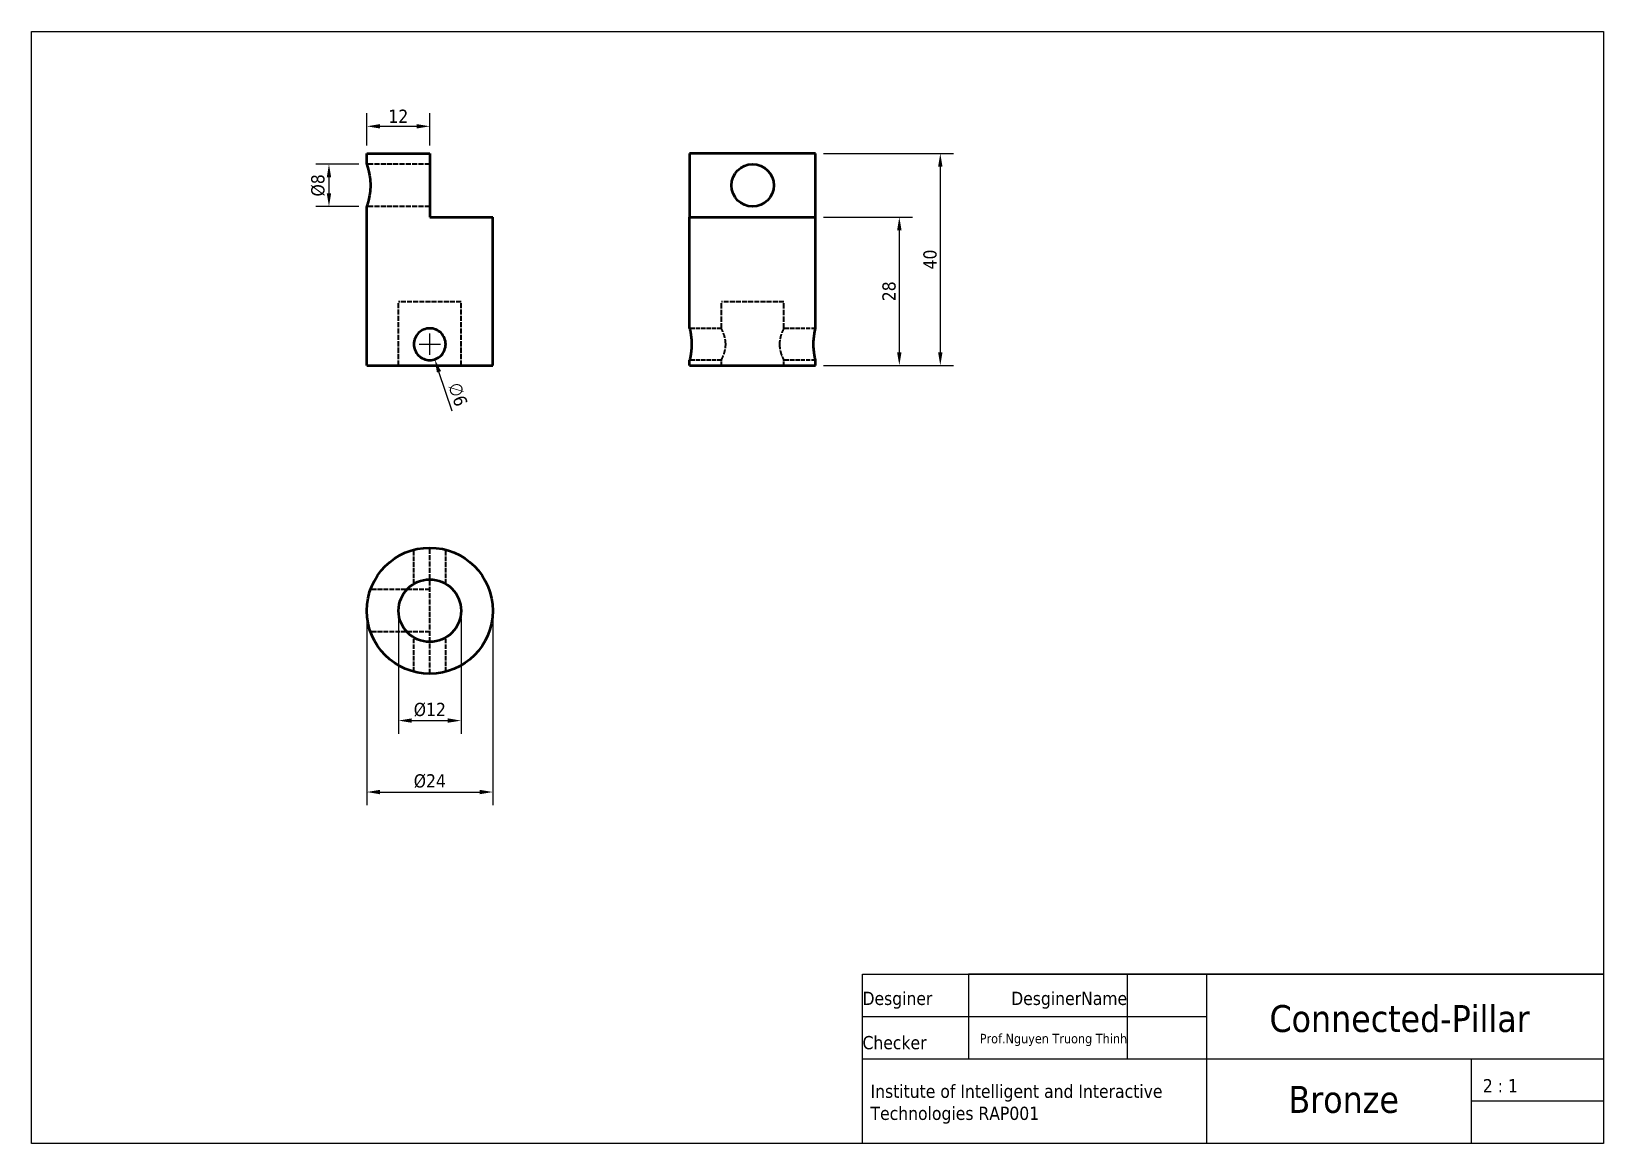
# Model space of a CAD drawing. Header units: millimetres. Extents: x -42 to 255, y -112 to 98.
import ezdxf

# ---------------------------------------------------------------- set-up
doc = ezdxf.new("R2010")
doc.units = ezdxf.units.MM
doc.header["$LTSCALE"] = 5.08
doc.linetypes.add('DASHED', pattern=[0.2067, 0.1654, -0.0413])
doc.layers.add('Hidden (ANSI)', color=7, linetype='DASHED', lineweight=35)
doc.layers.add('Visible (ANSI)', color=7, linetype='Continuous', lineweight=50)
doc.styles.add('Note Text (ISO)', font='tahoma.ttf')
doc.dimstyles.new('General (ISO)', dxfattribs={"dimtxt": 2.5, "dimasz": 2.5, "dimexe": 2.5, "dimexo": 1.5, "dimtad": 1, "dimtoh": 1, "dimdec": 0, "dimzin": 0, "dimdsep": 46, "dimtxsty": 'Note Text (ISO)', "dimcen": 2, "dimclrd": 256, "dimclre": 256, "dimclrt": 256, "dimadec": 0, "dimazin": 0, "dimtfac": 1, "dimtdec": 0, "dimtofl": 0, "dimtmove": 0, "dimatfit": 3, "dimfxl": 25.4, "dimtfillclr": 256, "dimtolj": 1, "dimtzin": 0, "dimlwd": -1, "dimlwe": -1, "dimarcsym": 0})

# ---------------------------------------------------------------- blocks, each defined once
blk = doc.blocks.new('*D7')
at = {"transparency": 16777216}
for p, q in [((108.03, 74.87), (132.59, 74.87)), ((130.09, 72.37), (130.09, 37.37)), ((108.03, 34.87), (132.59, 34.87))]:
    blk.add_line(p, q, dxfattribs=at)
for points in [[(129.67, 72.37), (130.51, 72.37), (130.09, 74.87)], [(129.67, 37.37), (130.51, 37.37), (130.09, 34.87)]]:
    blk.add_solid(points, dxfattribs=at)
at = {"layer": 'Defpoints', "color": 0, "transparency": 16777216}
for p in [(106.53, 74.87), (106.53, 34.87), (130.09, 34.87)]:
    blk.add_point(p, dxfattribs=at)
at = {"transparency": 16777216, "insert": (128.16, 54.87), "char_height": 2.5, "attachment_point": 5, "rotation": 90, "style": 'Note Text (ISO)'}
blk.add_mtext('\\A1;40', dxfattribs=at)
blk = doc.blocks.new('*D8')
at = {"transparency": 16777216}
for p, q in [((21.75, -12.95), (21.75, -48.19)), ((45.55, -12.95), (45.55, -48.19)), ((24.25, -45.69), (43.05, -45.69))]:
    blk.add_line(p, q, dxfattribs=at)
for points in [[(24.25, -45.27), (24.25, -46.11), (21.75, -45.69)], [(43.05, -45.27), (43.05, -46.11), (45.55, -45.69)]]:
    blk.add_solid(points, dxfattribs=at)
at = {"layer": 'Defpoints', "color": 0, "transparency": 16777216}
for p in [(21.75, -11.45), (45.55, -11.45), (45.55, -45.69)]:
    blk.add_point(p, dxfattribs=at)
at = {"transparency": 16777216, "insert": (33.65, -43.64), "char_height": 2.5, "attachment_point": 5, "style": 'Note Text (ISO)'}
blk.add_mtext('\\A1;%%C24', dxfattribs=at)
blk = doc.blocks.new('*D9')
at = {"transparency": 16777216}
for p, q in [((27.75, -12.95), (27.75, -34.7)), ((39.55, -12.95), (39.55, -34.7)), ((30.25, -32.2), (37.05, -32.2))]:
    blk.add_line(p, q, dxfattribs=at)
for points in [[(30.25, -31.78), (30.25, -32.61), (27.75, -32.2)], [(37.05, -31.78), (37.05, -32.61), (39.55, -32.2)]]:
    blk.add_solid(points, dxfattribs=at)
at = {"layer": 'Defpoints', "color": 0, "transparency": 16777216}
for p in [(27.75, -11.45), (39.55, -11.45), (39.55, -32.2)]:
    blk.add_point(p, dxfattribs=at)
at = {"transparency": 16777216, "insert": (33.65, -30.15), "char_height": 2.5, "attachment_point": 5, "style": 'Note Text (ISO)'}
blk.add_mtext('\\A1;%%C12', dxfattribs=at)
blk = doc.blocks.new('*D11')
at = {"transparency": 16777216}
for p, q in [((108.03, 62.87), (124.85, 62.87)), ((122.35, 60.37), (122.35, 37.37)), ((108.03, 34.87), (124.85, 34.87))]:
    blk.add_line(p, q, dxfattribs=at)
for points in [[(121.93, 60.37), (122.77, 60.37), (122.35, 62.87)], [(121.93, 37.37), (122.77, 37.37), (122.35, 34.87)]]:
    blk.add_solid(points, dxfattribs=at)
at = {"layer": 'Defpoints', "color": 0, "transparency": 16777216}
for p in [(106.53, 62.87), (106.53, 34.87), (122.35, 34.87)]:
    blk.add_point(p, dxfattribs=at)
at = {"transparency": 16777216, "insert": (120.42, 48.87), "char_height": 2.5, "attachment_point": 5, "rotation": 90, "style": 'Note Text (ISO)'}
blk.add_mtext('\\A1;28', dxfattribs=at)
blk = doc.blocks.new('*D13')
at = {"transparency": 16777216}
for p, q in [((20.25, 72.87), (12.1, 72.87)), ((14.6, 70.37), (14.6, 67.37)), ((20.25, 64.87), (12.1, 64.87))]:
    blk.add_line(p, q, dxfattribs=at)
for points in [[(14.18, 70.37), (15.02, 70.37), (14.6, 72.87)], [(14.18, 67.37), (15.02, 67.37), (14.6, 64.87)]]:
    blk.add_solid(points, dxfattribs=at)
at = {"layer": 'Defpoints', "color": 0, "transparency": 16777216}
for p in [(21.75, 72.87), (14.6, 64.87), (21.75, 64.87)]:
    blk.add_point(p, dxfattribs=at)
at = {"transparency": 16777216, "insert": (12.55, 68.87), "char_height": 2.5, "attachment_point": 5, "rotation": 90, "style": 'Note Text (ISO)'}
blk.add_mtext('\\A1;%%C8', dxfattribs=at)
blk = doc.blocks.new('*D14')
at = {"transparency": 16777216}
for p, q in [((21.75, 76.37), (21.75, 82.52)), ((33.65, 76.37), (33.65, 82.52)), ((24.25, 80.02), (31.15, 80.02))]:
    blk.add_line(p, q, dxfattribs=at)
for points in [[(24.25, 80.44), (24.25, 79.61), (21.75, 80.02)], [(31.15, 80.44), (31.15, 79.61), (33.65, 80.02)]]:
    blk.add_solid(points, dxfattribs=at)
at = {"layer": 'Defpoints', "color": 0, "transparency": 16777216}
for p in [(33.65, 80.02), (21.75, 74.87), (33.65, 74.87)]:
    blk.add_point(p, dxfattribs=at)
at = {"transparency": 16777216, "insert": (27.7, 81.92), "char_height": 2.5, "attachment_point": 5, "style": 'Note Text (ISO)'}
blk.add_mtext('\\A1;12', dxfattribs=at)
blk = doc.blocks.new('*D15')
at = {"transparency": 16777216}
for p, q in [((31.65, 38.87), (35.65, 38.87)), ((33.65, 36.87), (33.65, 40.87)), ((37.86, 26.22), (35.38, 33.65))]:
    blk.add_line(p, q, dxfattribs=at)
blk.add_solid([(35.78, 33.78), (34.99, 33.52), (34.59, 36.02)], dxfattribs=at)
at = {"layer": 'Defpoints', "color": 0, "transparency": 16777216}
for p in [(32.7, 41.72), (34.59, 36.02)]:
    blk.add_point(p, dxfattribs=at)
at = {"transparency": 16777216, "insert": (38.96, 29.39), "char_height": 2.5, "attachment_point": 5, "rotation": 288.4027, "style": 'Note Text (ISO)'}
blk.add_mtext('\\A1;∅6', dxfattribs=at)

msp = doc.modelspace()

# ---------------------------------------------------------------- linework, layer by layer
for p, q in [((115.39, -96.07), (115.39, -80.07)), ((165.39, -80.07), (135.39, -80.07)), ((135.39, -80.07), (135.39, -96.07)), ((180.39, -80.07), (165.39, -80.07)), ((165.39, -80.07), (165.39, -96.07)), ((230.39, -80.07), (180.39, -80.07)), ((180.39, -80.07), (180.39, -112.07)), ((255.39, -80.07), (230.39, -80.07)), ((115.39, -88.07), (180.39, -88.07)), ((115.39, -96.07), (255.39, -96.07)), ((230.39, -96.07), (230.39, -112.07)), ((255.39, -104.07), (230.39, -104.07))]:
    msp.add_line(p, q)
for points in [[(-41.61, 97.93), (255.39, 97.93), (255.39, -112.07), (-41.61, -112.07)], [(255.39, -112.07), (-41.61, -112.07), (-41.61, 97.93), (255.39, 97.93)], [(255.39, -112.07), (-41.61, -112.07), (-41.61, 97.93), (255.39, 97.93)], [(255.39, -112.07), (115.39, -112.07), (115.39, -80.07), (255.39, -80.07)], [(255.39, -112.07), (115.39, -112.07), (115.39, -80.07), (255.39, -80.07)]]:
    msp.add_lwpolyline(points, close=True)
msp.add_circle((33.65, 38.87), 3)
at = {"layer": 'Hidden (ANSI)', "ltscale": 1.133294}
for p, q in [((33.65, 72.87), (21.75, 72.87)), ((33.65, 64.87), (21.75, 64.87)), ((33.65, -23.35), (33.65, 0.45))]:
    msp.add_line(p, q, dxfattribs=at)
at = {"layer": 'Hidden (ANSI)', "ltscale": 1.10326}
for p, q in [((39.55, 46.87), (27.75, 46.87)), ((100.53, 46.87), (88.73, 46.87))]:
    msp.add_line(p, q, dxfattribs=at)
at = {"layer": 'Hidden (ANSI)', "ltscale": 1.142818}
for p, q in [((27.75, 34.87), (27.75, 46.87)), ((39.55, 34.87), (39.55, 46.87))]:
    msp.add_line(p, q, dxfattribs=at)
at = {"layer": 'Hidden (ANSI)', "ltscale": 1.190435}
for p, q in [((88.73, 41.87), (88.73, 46.87)), ((100.53, 41.87), (100.53, 46.87))]:
    msp.add_line(p, q, dxfattribs=at)
at = {"layer": 'Hidden (ANSI)', "ltscale": 0.952348}
for p, q in [((88.73, 41.87), (82.73, 41.87)), ((106.53, 41.87), (100.53, 41.87)), ((88.73, 35.87), (82.73, 35.87)), ((106.53, 35.87), (100.53, 35.87))]:
    msp.add_line(p, q, dxfattribs=at)
at = {"layer": 'Hidden (ANSI)', "ltscale": 0.18737}
for p, q in [((88.73, 34.87), (88.73, 35.87)), ((100.53, 34.87), (100.53, 35.87))]:
    msp.add_line(p, q, dxfattribs=at)
at = {"layer": 'Hidden (ANSI)', "ltscale": 1.021439}
for p, q in [((30.65, -6.37), (30.65, 0.06)), ((36.65, -6.37), (36.65, 0.06)), ((30.65, -22.97), (30.65, -16.53)), ((36.65, -22.97), (36.65, -16.53))]:
    msp.add_line(p, q, dxfattribs=at)
at = {"layer": 'Hidden (ANSI)', "ltscale": 1.067353}
for p, q in [((33.65, -7.45), (22.44, -7.45)), ((33.65, -15.45), (22.44, -15.45))]:
    msp.add_line(p, q, dxfattribs=at)
at = {"layer": 'Hidden (ANSI)', "ltscale": 1.142424}
for points, knots in [([(89.55, 38.87), (89.55, 39.26), (89.5, 39.66), (89.33, 40.4), (89.22, 40.73), (89.02, 41.25), (88.92, 41.48), (88.77, 41.79), (88.73, 41.87), (88.73, 41.87)], [0, 0, 0, 0, 0.0577895, 0.0577895, 0.1155789, 0.1155789, 0.1731983, 0.1731983, 0.2308176, 0.2308176, 0.2308176, 0.2308176]), ([(100.53, 41.87), (100.53, 41.87), (100.49, 41.79), (100.34, 41.48), (100.23, 41.25), (100.03, 40.73), (99.92, 40.4), (99.76, 39.66), (99.71, 39.26), (99.71, 38.87)], [0.6924527, 0.6924527, 0.6924527, 0.6924527, 0.7500721, 0.7500721, 0.8076914, 0.8076914, 0.8654809, 0.8654809, 0.9232703, 0.9232703, 0.9232703, 0.9232703]), ([(88.73, 35.87), (88.73, 35.87), (88.77, 35.95), (88.92, 36.26), (89.02, 36.49), (89.22, 37.01), (89.33, 37.34), (89.5, 38.08), (89.55, 38.48), (89.55, 38.87)], [0.6924527, 0.6924527, 0.6924527, 0.6924527, 0.7500721, 0.7500721, 0.8076914, 0.8076914, 0.8654809, 0.8654809, 0.9232703, 0.9232703, 0.9232703, 0.9232703]), ([(99.71, 38.87), (99.71, 38.48), (99.76, 38.08), (99.92, 37.34), (100.03, 37.01), (100.23, 36.49), (100.34, 36.26), (100.49, 35.95), (100.53, 35.87), (100.53, 35.87)], [0, 0, 0, 0, 0.0577895, 0.0577895, 0.1155789, 0.1155789, 0.1731983, 0.1731983, 0.2308176, 0.2308176, 0.2308176, 0.2308176])]:
    msp.add_open_spline(points, degree=3, knots=knots, dxfattribs=at)
at = {"layer": 'Visible (ANSI)'}
for p, q in [((21.75, 74.87), (33.65, 74.87)), ((21.75, 72.87), (21.75, 74.87)), ((33.65, 74.87), (33.65, 62.87)), ((82.73, 74.87), (82.73, 62.87)), ((106.53, 74.87), (82.73, 74.87)), ((106.53, 62.87), (106.53, 74.87)), ((21.75, 34.87), (21.75, 64.87)), ((33.65, 62.87), (45.55, 62.87)), ((45.55, 34.87), (45.55, 62.87)), ((82.73, 62.87), (106.53, 62.87)), ((82.73, 41.87), (82.73, 62.87)), ((106.53, 41.87), (106.53, 62.87)), ((82.73, 34.87), (82.73, 35.87)), ((106.53, 34.87), (106.53, 35.87)), ((21.75, 34.87), (45.55, 34.87)), ((82.73, 34.87), (106.53, 34.87))]:
    msp.add_line(p, q, dxfattribs=at)
for centre, radius in [((94.63, 68.87), 4), ((33.65, -11.45), 11.9), ((33.65, -11.45), 5.9)]:
    msp.add_circle(centre, radius, dxfattribs=at)
for points, knots in [([(21.75, 72.87), (21.75, 72.87), (21.78, 72.77), (21.91, 72.36), (22, 72.05), (22.17, 71.35), (22.27, 70.9), (22.4, 69.91), (22.44, 69.38), (22.44, 68.87)], [0.911776, 0.911776, 0.911776, 0.911776, 0.9877391, 0.9877391, 1.0637022, 1.0637022, 1.1397017, 1.1397017, 1.2157013, 1.2157013, 1.2157013, 1.2157013]), ([(22.44, 68.87), (22.44, 68.36), (22.4, 67.83), (22.27, 66.84), (22.17, 66.39), (22, 65.69), (21.91, 65.38), (21.78, 64.97), (21.75, 64.87), (21.75, 64.87)], [0, 0, 0, 0, 0.0759996, 0.0759996, 0.1519992, 0.1519992, 0.2279623, 0.2279623, 0.3039253, 0.3039253, 0.3039253, 0.3039253]), ([(36.65, 38.87), (36.65, 38.49), (36.57, 38.09), (36.26, 37.35), (36.03, 37.01), (35.5, 36.48), (35.17, 36.25), (34.43, 35.95), (34.03, 35.87), (33.27, 35.87), (32.87, 35.95), (32.13, 36.25), (31.79, 36.48), (31.26, 37.01), (31.03, 37.35), (30.72, 38.09), (30.65, 38.49), (30.65, 39.25), (30.72, 39.65), (31.03, 40.39), (31.26, 40.73), (31.79, 41.26), (32.13, 41.49), (32.87, 41.79), (33.27, 41.87), (34.03, 41.87), (34.43, 41.79), (35.17, 41.49), (35.5, 41.26), (36.03, 40.73), (36.26, 40.39), (36.57, 39.65), (36.65, 39.25), (36.65, 38.87)], [0, 0, 0, 0, 0.0567719, 0.0567719, 0.1135438, 0.1135438, 0.1703075, 0.1703075, 0.2270712, 0.2270712, 0.2838349, 0.2838349, 0.3405986, 0.3405986, 0.3973705, 0.3973705, 0.4541424, 0.4541424, 0.5109143, 0.5109143, 0.5676862, 0.5676862, 0.6244499, 0.6244499, 0.6812136, 0.6812136, 0.7379773, 0.7379773, 0.794741, 0.794741, 0.8515129, 0.8515129, 0.9082848, 0.9082848, 0.9082848, 0.9082848]), ([(82.73, 41.87), (82.73, 41.87), (82.75, 41.79), (82.82, 41.49), (82.87, 41.26), (82.97, 40.73), (83.02, 40.39), (83.09, 39.65), (83.11, 39.25), (83.11, 38.87)], [0.6812136, 0.6812136, 0.6812136, 0.6812136, 0.7379773, 0.7379773, 0.794741, 0.794741, 0.8515129, 0.8515129, 0.9082848, 0.9082848, 0.9082848, 0.9082848]), ([(106.14, 38.87), (106.14, 39.25), (106.16, 39.65), (106.24, 40.39), (106.29, 40.73), (106.38, 41.26), (106.44, 41.49), (106.51, 41.79), (106.53, 41.87), (106.53, 41.87)], [0, 0, 0, 0, 0.0567719, 0.0567719, 0.1135438, 0.1135438, 0.1703075, 0.1703075, 0.2270712, 0.2270712, 0.2270712, 0.2270712]), ([(83.11, 38.87), (83.11, 38.49), (83.09, 38.09), (83.02, 37.35), (82.97, 37.01), (82.87, 36.48), (82.82, 36.25), (82.75, 35.95), (82.73, 35.87), (82.73, 35.87)], [0, 0, 0, 0, 0.0567719, 0.0567719, 0.1135438, 0.1135438, 0.1703075, 0.1703075, 0.2270712, 0.2270712, 0.2270712, 0.2270712]), ([(106.53, 35.87), (106.53, 35.87), (106.51, 35.95), (106.44, 36.25), (106.38, 36.48), (106.29, 37.01), (106.24, 37.35), (106.16, 38.09), (106.14, 38.49), (106.14, 38.87)], [0.6812136, 0.6812136, 0.6812136, 0.6812136, 0.7379773, 0.7379773, 0.794741, 0.794741, 0.8515129, 0.8515129, 0.9082848, 0.9082848, 0.9082848, 0.9082848])]:
    msp.add_open_spline(points, degree=3, knots=knots, dxfattribs=at)

# ---------------------------------------------------------------- texts
at = {"style": 'Note Text (ISO)'}
for s, width, gutter_width, heights, insert, char_height, attachment_point in [('Desginer', 20, 25.4, [0], (115.39, -83.4), 2.5, 1), ('DesginerName', 19.9426, 25.4, [3.33], (165.39, -83.4), 2.5, 3), ('Connected-Pillar', 5.08, 0, [3.33], (241.45, -85.92), 5.08, 3), ('Checker', 20, 25.4, [0], (115.39, -94.31), 2.5, 7), ('Prof.Nguyen Truong Thinh', 32.5323, 25.4, [2.67], (165.39, -93.66), 1.8, 9), ('Institute of Intelligent and Interactive Technologies RAP001', 65, 25.4, [0], (116.91, -100.94), 2.5, 1), ('2 : 1', 20, 25.4, [0], (232.58, -102.4), 2.5, 7), ('Bronze', 19.9426, 25.4, [3.33], (216.73, -101.19), 5.08, 3)]:
    msp.add_mtext_dynamic_manual_height_columns(s, width=width, gutter_width=gutter_width, heights=heights, dxfattribs=dict(at, insert=insert, char_height=char_height, attachment_point=attachment_point))

# ---------------------------------------------------------------- dimensions: what is measured, and where the dimension line sits
dim = msp.add_linear_dim(base=(33.65, 80.02), p1=(21.75, 74.87), p2=(33.65, 74.87), dimstyle='General (ISO)')
dim.commit()
dim.dimension.update_dxf_attribs({"geometry": '*D14', "text_midpoint": (27.7, 81.92)})
for base, p1, picture, middle in [((130.09, 34.87), (106.53, 74.87), '*D7', (128.16, 54.87)), ((122.35, 34.87), (106.53, 62.87), '*D11', (120.42, 48.87))]:
    dim = msp.add_linear_dim(base=base, p1=p1, p2=(106.53, 34.87), angle=90, dimstyle='General (ISO)')
    dim.commit()
    dim.dimension.update_dxf_attribs({"geometry": picture, "text_midpoint": middle})
dim = msp.add_linear_dim(base=(14.6, 64.87), p1=(21.75, 72.87), p2=(21.75, 64.87), angle=90, text='%%C<>', dimstyle='General (ISO)')
dim.commit()
dim.dimension.update_dxf_attribs({"geometry": '*D13', "text_midpoint": (12.55, 68.87)})
dim = msp.add_diameter_dim_2p(p1=(32.7, 41.72), p2=(34.59, 36.02), dimstyle='General (ISO)')
dim.commit()
dim.dimension.update_dxf_attribs({"geometry": '*D15', "text_midpoint": (38.96, 29.39)})
dim = msp.add_linear_dim(base=(45.55, -45.69), p1=(21.75, -11.45), p2=(45.55, -11.45), text='%%C<>', dimstyle='General (ISO)')
dim.commit()
dim.dimension.update_dxf_attribs({"geometry": '*D8', "text_midpoint": (33.65, -45.69), "dimtype": 160})
dim = msp.add_linear_dim(base=(39.55, -32.2), p1=(27.75, -11.45), p2=(39.55, -11.45), text='%%C<>', dimstyle='General (ISO)')
dim.commit()
dim.dimension.update_dxf_attribs({"geometry": '*D9', "text_midpoint": (33.65, -30.15)})

doc.saveas('drawing.dxf')
